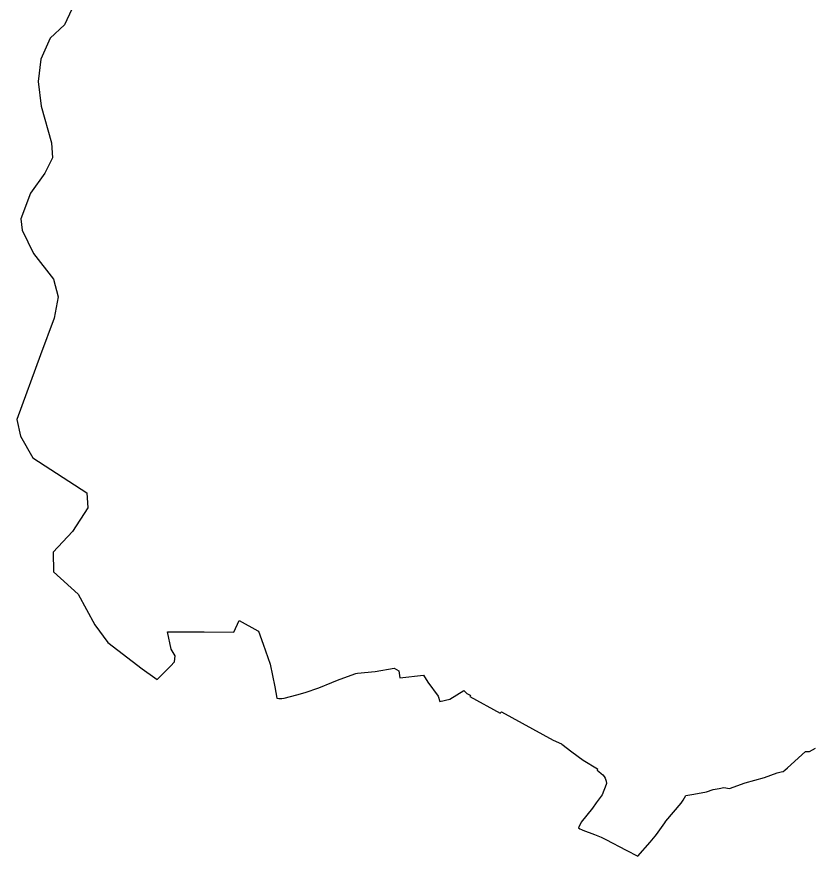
# Model space of a CAD drawing. Extents: x 1206804 to 1210977, y 6152742 to 6157901.
# Drawn here: x 1207331 to 1208218, y 6154386 to 6155321 of the extents above; entities that cross this region are included whole.
import ezdxf

# ---------------------------------------------------------------- set-up
doc = ezdxf.new("R2010")
doc.units = 0
doc.linetypes.add('CONTINU', pattern=[0])
doc.layers.add('1SECTION', color=7, linetype='CONTINU')

msp = doc.modelspace()

# ---------------------------------------------------------------- linework, layer by layer
at = {"layer": '1SECTION'}
msp.add_lwpolyline([(1207392.69, 6155329.82), (1207384.72, 6155312.48), (1207368.45, 6155297.41), (1207358.41, 6155274.02), (1207355.09, 6155249.24), (1207358.66, 6155221.55), (1207370.25, 6155180.92), (1207371.13, 6155163.97), (1207366.82, 6155155.25), (1207362.65, 6155146.82), (1207346.78, 6155124.71), (1207335.83, 6155096.24), (1207337.48, 6155083.46), (1207350.23, 6155057.6), (1207372.22, 6155028.78), (1207377.4, 6155008.99), (1207373.01, 6154985.32), (1207357.96, 6154944.63), (1207331.42, 6154872.44), (1207335.52, 6154853.79), (1207349.14, 6154829.61), (1207409.65, 6154790.69), (1207410.6, 6154773.89), (1207393.55, 6154747.64), (1207371.83, 6154724.6), (1207372.19, 6154702.59), (1207400.02, 6154677.95), (1207418.47, 6154643.68), (1207432.75, 6154623.78), (1207471.32, 6154594.64), (1207485.45, 6154584.7), (1207487.97, 6154582.67), (1207495.49, 6154590.2), (1207502.62, 6154597.67), (1207507.32, 6154602.29), (1207507.79, 6154608.95), (1207503.42, 6154616.54), (1207499.59, 6154635.7), (1207503.72, 6154635.78), (1207508.35, 6154635.79), (1207540.4, 6154635.82), (1207573.46, 6154635.58), (1207579.38, 6154648.44), (1207600.16, 6154637.09), (1207600.7, 6154636.41), (1207605.9, 6154622.23), (1207614, 6154599.72), (1207618.92, 6154574.36), (1207621.35, 6154562.02), (1207623.7, 6154561.47), (1207626.9, 6154561.34), (1207629.51, 6154561.82), (1207643.62, 6154565.59), (1207652.98, 6154568.21), (1207668.29, 6154573.22), (1207682.57, 6154579.35), (1207686.96, 6154581.01), (1207691.99, 6154582.92), (1207709.27, 6154589.39), (1207711.32, 6154589.82), (1207730.8, 6154591.76), (1207751.95, 6154595.49), (1207757.13, 6154592.28), (1207758.45, 6154584.71), (1207784.62, 6154587.56), (1207789.68, 6154579.64), (1207801.23, 6154564.06), (1207803.09, 6154558.34), (1207814.25, 6154560.83), (1207829.86, 6154570.33), (1207833.07, 6154567.22), (1207836.64, 6154565.35), (1207837.06, 6154565.11), (1207836.41, 6154563.83), (1207870.14, 6154545.1), (1207871.87, 6154546.48), (1207929.45, 6154515.11), (1207938.56, 6154511.15), (1207938.95, 6154510.46), (1207950, 6154502.18), (1207962.7, 6154492.83), (1207978.75, 6154483.07), (1207978.33, 6154481.51), (1207980.28, 6154480.1), (1207982.76, 6154477.94), (1207984.54, 6154476.26), (1207986.16, 6154474.5), (1207987.41, 6154472.7), (1207988.54, 6154469.31), (1207988.66, 6154466.89), (1207988.41, 6154465.51), (1207983.88, 6154454.15), (1207977.13, 6154445.06), (1207973.09, 6154439.44), (1207960.6, 6154423.85), (1207957.41, 6154417.39), (1207959.12, 6154416.41), (1207960.94, 6154415.56), (1207962.4, 6154414.87), (1207975.57, 6154410.1), (1207982.87, 6154407.03), (1207987.97, 6154404.52), (1208010.83, 6154392.35), (1208023.84, 6154385.73), (1208037.48, 6154401.49), (1208043.1, 6154408.04), (1208044.49, 6154409.97), (1208053.71, 6154423.06), (1208054.9, 6154424.63), (1208072.01, 6154444.83), (1208074.1, 6154448.19), (1208077.09, 6154453.34), (1208086.14, 6154454.93), (1208100.22, 6154457.58), (1208107.62, 6154460.06), (1208114.46, 6154461.38), (1208119.76, 6154462.4), (1208125.95, 6154461.27), (1208143.43, 6154467.36), (1208164.96, 6154473.64), (1208179.02, 6154478.68), (1208183.66, 6154479.78), (1208185.78, 6154480.28), (1208187.47, 6154481.54), (1208190.58, 6154484.29), (1208210.58, 6154502.29), (1208215.24, 6154502.46), (1208221.62, 6154506.31)], dxfattribs=at)

doc.saveas('drawing.dxf')
